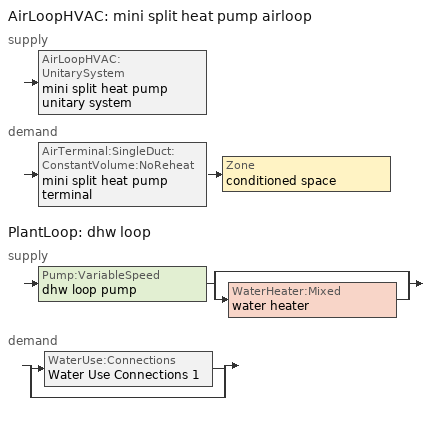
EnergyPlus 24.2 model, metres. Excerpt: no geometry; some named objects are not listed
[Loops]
AirLoopHVAC 'mini split heat pump airloop'
 supply: AirLoopHVAC:UnitarySystem 'mini split heat pump unitary system'
 demand: AirTerminal:SingleDuct:ConstantVolume:NoReheat 'mini split heat pump terminal' > Zone 'conditioned space'
PlantLoop 'dhw loop'
 supply: Pump:VariableSpeed 'dhw loop pump' > split
  | bypass
  | WaterHeater:Mixed 'water heater'
 demand: split
  | WaterUse:Connections 'Water Use Connections 1'
  | bypass
[ZoneControl:Thermostat]
conditioned space Thermostat: Zone or ZoneList=conditioned space; Control Type Schedule=conditioned space Thermostat Schedule; Control 1=conditioned space temperature setpoint; Temperature Difference Between Cutout And Setpoint {deltaC}=0
[ThermostatSetpoint:DualSetpoint]
conditioned space temperature setpoint: Heating Setpoint Temperature Schedule=heating setpoint; Cooling Setpoint Temperature Schedule=cooling setpoint
[AirLoopHVAC:UnitarySystem] Control Type=Load; Controlling Zone or Thermostat Location=conditioned space; Dehumidification Control Type=None; Availability Schedule=Always On Discrete; Fan Placement=BlowThrough; DX Heating Coil Sizing Ratio=1; Use DOAS DX Cooling Coil=No; Minimum Supply Air Temperature {C}=2; Latent Load Control=SensibleOnlyLoadControl; Heating Supply Air Flow Rate Method=SupplyAirFlowRate; No Load Supply Air Flow Rate Method=SupplyAirFlowRate; No Load Supply Air Flow Rate {m3/s}=0; No Load Supply Air Flow Rate Control Set To Low Speed=Yes; Maximum Supply Air Temperature {C}=48.8889; Maximum Outdoor Dry-Bulb Temperature for Supplemental Heater Operation {C}=21; Ancillary On-Cycle Electric Power {W}=0; Ancillary Off-Cycle Electric Power {W}=0
Name | Supply Fan | Supply Air Fan Operating Mode Schedule | Heating Coil | Cooling Supply Air Flow Rate Method | Heating Supply Air Flow Rate {m3/s} | Cooling Coil | Cooling Supply Air Flow Rate {m3/s} | Design Specification Multispeed Object
unit heater unitary system | unit heater supply fan | unit heater auto fan schedule | unit heater htg coil | None | 0.00141584
mini split heat pump unitary system | mini split heat pump supply fan | mini split heat pump auto fan schedule | mini split heat pump htg coil | SupplyAirFlowRate | 0.536604 | mini split heat pump clg coil | 0.536604 | Unitary System Performance Multispeed 1
[Fan:SystemModel] Availability Schedule=Always On Discrete; Speed Control Method=Discrete; Electric Power Minimum Flow Rate Fraction=0.2; Design Pressure Rise {Pa}=500; Motor Efficiency=1; Motor In Air Stream Fraction=1; Design Electric Power Consumption {W}=Autosize; Design Power Sizing Method=PowerPerFlow; Electric Power Per Unit Flow Rate Per Unit Pressure {W/((m3/s)-Pa)}=1.66667; Fan Total Efficiency=0.7; Motor Loss Radiative Fraction=0
Name | Design Maximum Air Flow Rate {m3/s} | Electric Power Per Unit Flow Rate {W/(m3/s)} | Number of Speeds | Speed Flow Fraction 1 | Speed Electric Power Fraction 1 | Speed Flow Fraction 2 | Speed Electric Power Fraction 2 | Speed Flow Fraction 3 | Speed Electric Power Fraction 3 | Speed Flow Fraction 4 | Speed Electric Power Fraction 4
unit heater supply fan | 0.00141584 | 1e-06 | 1 | 1 | 1
mini split heat pump supply fan | 0.660843 | 148.322 | 4 | 0.20706 | 0.00888 | 0.252 | 0.016 | 0.812 | 0.53539 | 1 | 1
[Coil:Heating:Fuel]
unit heater htg coil: Availability Schedule=Always On Discrete; Fuel Type=OtherFuel1; Burner Efficiency=0.3; Nominal Capacity {W}=0.293071; On Cycle Parasitic Electric Load {W}=0; Off Cycle Parasitic Fuel Load {W}=0
[ZoneHVAC:Baseboard:Convective:Electric]
electric baseboard: Availability Schedule=Always On Discrete; Heating Design Capacity {W}=11869.1; Efficiency=1
[AirTerminal:SingleDuct:ConstantVolume:NoReheat]
mini split heat pump terminal: Availability Schedule=Always On Discrete; Maximum Air Flow Rate {m3/s}=0.536604
[Zone equipment]
conditioned space: unit heater unitary system, electric baseboard, mini split heat pump terminal
[AirLoopHVAC]
mini split heat pump airloop: Design Supply Air Flow Rate {m3/s}=0.536604; Design Return Air Flow Fraction of Supply Air Flow=1
[Sizing:System]
mini split heat pump airloop: Type of Load to Size On=Sensible; Design Outdoor Air Flow Rate {m3/s}=Autosize; Central Heating Maximum System Air Flow Ratio=0.3; Preheat Design Temperature {C}=7; Preheat Design Humidity Ratio {kgWater/kgDryAir}=0.008; Precool Design Temperature {C}=12.8; Precool Design Humidity Ratio {kgWater/kgDryAir}=0.008; Central Cooling Design Supply Air Temperature {C}=12.8; Central Heating Design Supply Air Temperature {C}=16.7; Type of Zone Sum to Use=NonCoincident; 100% Outdoor Air in Cooling=Yes; 100% Outdoor Air in Heating=Yes; Central Cooling Design Supply Air Humidity Ratio {kgWater/kgDryAir}=0.0085; Central Heating Design Supply Air Humidity Ratio {kgWater/kgDryAir}=0.008; Cooling Supply Air Flow Rate Method=DesignDay; Cooling Supply Air Flow Rate {m3/s}=0; Cooling Supply Air Flow Rate Per Floor Area {m3/s-m2}=0.00996765; Cooling Fraction of Autosized Cooling Supply Air Flow Rate=1; Cooling Supply Air Flow Rate Per Unit Cooling Capacity {m3/s-W}=3.94755e-05; Heating Supply Air Flow Rate Method=DesignDay; Heating Supply Air Flow Rate {m3/s}=0; Heating Supply Air Flow Rate Per Floor Area {m3/s-m2}=0.00996765; Heating Fraction of Autosized Heating Supply Air Flow Rate=1; Heating Fraction of Autosized Cooling Supply Air Flow Rate=1; Heating Supply Air Flow Rate Per Unit Heating Capacity {m3/s-W}=3.15882e-05; System Outdoor Air Method=ZoneSum; Zone Maximum Outdoor Air Fraction=1; Cooling Design Capacity Method=CoolingDesignCapacity; Cooling Design Capacity {W}=Autosize; Cooling Design Capacity Per Floor Area {W/m2}=234.7; Fraction of Autosized Cooling Design Capacity=1; Heating Design Capacity Method=HeatingDesignCapacity; Heating Design Capacity {W}=Autosize; Heating Design Capacity Per Floor Area {W/m2}=157; Fraction of Autosized Heating Design Capacity=1; Central Cooling Capacity Control Method=OnOff; Occupant Diversity=Autosize
[AvailabilityManager:Scheduled]
mini split heat pump airloop Availability Manager: Schedule=Always On Discrete
[Coil:Heating:DX:MultiSpeed]
mini split heat pump htg coil: Availability Schedule=Always On Discrete; Minimum Outdoor Dry-Bulb Temperature for Compressor Operation {C}=-28.8889; Crankcase Heater Capacity {W}=50; Maximum Outdoor Dry-Bulb Temperature for Crankcase Heater Operation {C}=10; Defrost Energy Input Ratio Function of Temperature Curve=Defrosteir; Maximum Outdoor Dry-Bulb Temperature for Defrost Operation {C}=4.44444; Defrost Strategy=ReverseCycle; Defrost Control=Timed; Defrost Time Period Fraction=0.058333; Resistive Defrost Heater Capacity {W}=AutoSize; Apply Part Load Fraction to Speeds Greater than 1=No; Fuel Type=Electricity; Region number for Calculating HSPF=4; Number of Speeds=2; Speed Gross Rated Heating Capacity 1 {W}=3101.88; Speed Gross Rated Heating COP 1 {W/W}=4.74015; Speed Rated Air Flow Rate 1 {m3/s}=0.166588; Speed Rated Supply Air Fan Power Per Volume Flow Rate 2017 1 {W/(m3/s)}=773.3; Speed Rated Supply Air Fan Power Per Volume Flow Rate 2023 1 {W/(m3/s)}=934.4; Speed Heating Capacity Function of Temperature Curve Name 1=Heat-CAP-fT1; Speed Heating Capacity Function of Flow Fraction Curve Name 1=Heat-CAP-fFF1; Speed Energy Input Ratio Function of Temperature Curve Name 1=Heat-EIR-fT1; Speed Energy Input Ratio Function of Flow Fraction Curve Name 1=Heat-EIR-fFF1; Speed Part Load Fraction Correlation Curve Name 1=Heat-PLF-fPLR1; Speed Rated Waste Heat Fraction of Power Input 1=0.2; Speed Waste Heat Function of Temperature Curve Name 1=ConstantBiquadratic 1; Speed Gross Rated Heating Capacity 2 {W}=12217.2; Speed Gross Rated Heating COP 2 {W/W}=3.39314; Speed Rated Air Flow Rate 2 {m3/s}=0.661063; Speed Rated Supply Air Fan Power Per Volume Flow Rate 2017 2 {W/(m3/s)}=773.3; Speed Rated Supply Air Fan Power Per Volume Flow Rate 2023 2 {W/(m3/s)}=934.4; Speed Heating Capacity Function of Temperature Curve Name 2=Heat-CAP-fT2; Speed Heating Capacity Function of Flow Fraction Curve Name 2=Heat-CAP-fFF2; Speed Energy Input Ratio Function of Temperature Curve Name 2=Heat-EIR-fT2; Speed Energy Input Ratio Function of Flow Fraction Curve Name 2=Heat-EIR-fFF2; Speed Part Load Fraction Correlation Curve Name 2=Heat-PLF-fPLR2; Speed Rated Waste Heat Fraction of Power Input 2=0.2; Speed Waste Heat Function of Temperature Curve Name 2=ConstantBiquadratic 1
[Coil:Cooling:DX:MultiSpeed]
mini split heat pump clg coil: Availability Schedule=Always On Discrete; Condenser Type=AirCooled; Minimum Outdoor Dry-Bulb Temperature for Compressor Operation {C}=-25; Apply Part Load Fraction to Speeds Greater than 1=No; Apply Latent Degradation to Speeds Greater than 1=No; Crankcase Heater Capacity {W}=50; Maximum Outdoor Dry-Bulb Temperature for Crankcase Heater Operation {C}=10; Basin Heater Capacity {W/K}=0; Basin Heater Setpoint Temperature {C}=2; Fuel Type=Electricity; Number of Speeds=2; Speed Gross Rated Total Cooling Capacity 1 {W}=2550.88; Speed Gross Rated Sensible Heat Ratio 1=0.806404; Speed Gross Rated Cooling COP 1 {W/W}=4.53295; Speed Rated Air Flow Rate 1 {m3/s}=0.13688; Speed Rated Evaporator Fan Power Per Volume Flow Rate 2017 1 {W/(m3/s)}=773.3; Speed Rated Evaporator Fan Power Per Volume Flow Rate 2023 1 {W/(m3/s)}=934.4; Speed Total Cooling Capacity Function of Temperature Curve Name 1=Cool-CAP-fT1; Speed Total Cooling Capacity Function of Flow Fraction Curve Name 1=Cool-CAP-fFF1; Speed Energy Input Ratio Function of Temperature Curve Name 1=Cool-EIR-fT1; Speed Energy Input Ratio Function of Flow Fraction Curve Name 1=Cool-EIR-fFF1; Speed Part Load Fraction Correlation Curve Name 1=Cool-PLF-fPLR1; Speed Nominal Time for Condensate Removal to Begin 1 {s}=1000; Speed Ratio of Initial Moisture Evaporation Rate and Steady State Latent Capacity 1=1.5; Speed Maximum Cycling Rate 1 {cycles/hr}=3; Speed Latent Capacity Time Constant 1 {s}=45; Speed Rated Waste Heat Fraction of Power Input 1=0.2; Speed Waste Heat Function of Temperature Curve Name 1=ConstantBiquadratic; Speed Evaporative Condenser Effectiveness 1=0.9; Speed Evaporative Condenser Air Flow Rate 1 {m3/s}=AutoSize; Speed Rated Evaporative Condenser Pump Power Consumption 1 {W}=AutoSize; Speed Gross Rated Total Cooling Capacity 2 {W}=10052.5; Speed Gross Rated Sensible Heat Ratio 2=0.759942; Speed Gross Rated Cooling COP 2 {W/W}=3.26937; Speed Rated Air Flow Rate 2 {m3/s}=0.536784; Speed Rated Evaporator Fan Power Per Volume Flow Rate 2017 2 {W/(m3/s)}=773.3; Speed Rated Evaporator Fan Power Per Volume Flow Rate 2023 2 {W/(m3/s)}=934.4; Speed Total Cooling Capacity Function of Temperature Curve Name 2=Cool-CAP-fT2; Speed Total Cooling Capacity Function of Flow Fraction Curve Name 2=Cool-CAP-fFF2; Speed Energy Input Ratio Function of Temperature Curve Name 2=Cool-EIR-fT2; Speed Energy Input Ratio Function of Flow Fraction Curve Name 2=Cool-EIR-fFF2; Speed Part Load Fraction Correlation Curve Name 2=Cool-PLF-fPLR2; Speed Nominal Time for Condensate Removal to Begin 2 {s}=1000; Speed Ratio of Initial Moisture Evaporation Rate and Steady State Latent Capacity 2=1.5; Speed Maximum Cycling Rate 2 {cycles/hr}=3; Speed Latent Capacity Time Constant 2 {s}=45; Speed Rated Waste Heat Fraction of Power Input 2=0.2; Speed Waste Heat Function of Temperature Curve Name 2=ConstantBiquadratic; Speed Evaporative Condenser Effectiveness 2=0.9; Speed Evaporative Condenser Air Flow Rate 2 {m3/s}=AutoSize; Speed Rated Evaporative Condenser Pump Power Consumption 2 {W}=AutoSize
[UnitarySystemPerformance:Multispeed]
Unitary System Performance Multispeed 1: Number of Speeds for Heating=2; Number of Speeds for Cooling=2; Single Mode Operation=No; No Load Supply Air Flow Rate Ratio=1; Heating Speed Supply Air Flow Ratio 1=0.310345; Cooling Speed Supply Air Flow Ratio 1=0.255; Heating Speed Supply Air Flow Ratio 2=1.23153; Cooling Speed Supply Air Flow Ratio 2=1
[PlantLoop]
dhw loop: Fluid Type=Water; Plant Equipment Operation Scheme=dhw loop Operation Schemes; Maximum Loop Temperature {C}=100; Minimum Loop Temperature {C}=0; Maximum Loop Flow Rate {m3/s}=0.01; Minimum Loop Flow Rate {m3/s}=0; Plant Loop Volume {m3}=0.003; Load Distribution Scheme=Optimal; Plant Loop Demand Calculation Scheme=SingleSetpoint; Common Pipe Simulation=None
[Sizing:Plant]
dhw loop: Loop Type=Heating; Design Loop Exit Temperature {C}=56; Loop Design Temperature Difference {deltaC}=5.55556; Sizing Option=NonCoincident; Zone Timesteps in Averaging Window=1; Coincident Sizing Factor Mode=None
[Pump:VariableSpeed]
dhw loop pump: Design Maximum Flow Rate {m3/s}=0.01; Design Pump Head {Pa}=1; Design Power Consumption {W}=0; Motor Efficiency=0.85; Fraction of Motor Inefficiencies to Fluid Stream=0; Coefficient 1 of the Part Load Performance Curve=0; Coefficient 2 of the Part Load Performance Curve=1; Coefficient 3 of the Part Load Performance Curve=0; Coefficient 4 of the Part Load Performance Curve=0; Design Minimum Flow Rate {m3/s}=0; Pump Control Type=Intermittent; Skin Loss Radiative Fraction=0.5; Design Power Sizing Method=PowerPerFlowPerPressure; Design Electric Power per Unit Flow Rate {W/(m3/s)}=348701.1; Design Shaft Power per Unit Flow Rate per Unit Head {W/((m3/s)-Pa)}=1.28205; Design Minimum Flow Rate Fraction=0
[WaterHeater:Mixed]
water heater: Tank Volume {m3}=0.170344; Setpoint Temperature Schedule=water heater setpoint; Deadband Temperature Difference {deltaC}=2; Maximum Temperature Limit {C}=99; Heater Control Type=Cycle; Heater Maximum Capacity {W}=3499.85; Heater Minimum Capacity {W}=0; Heater Ignition Minimum Flow Rate {m3/s}=0; Heater Ignition Delay {s}=0; Heater Fuel Type=Electricity; Heater Thermal Efficiency=1; Off Cycle Parasitic Fuel Consumption Rate {W}=0; Off Cycle Parasitic Fuel Type=Electricity; Off Cycle Parasitic Heat Fraction to Tank=0; On Cycle Parasitic Fuel Consumption Rate {W}=0; On Cycle Parasitic Fuel Type=Electricity; On Cycle Parasitic Heat Fraction to Tank=0; Ambient Temperature Indicator=Zone; Ambient Temperature Zone=conditioned space; Off Cycle Loss Coefficient to Ambient Temperature {W/K}=2.90339; Off Cycle Loss Fraction to Zone=1; On Cycle Loss Coefficient to Ambient Temperature {W/K}=2.90339; On Cycle Loss Fraction to Zone=1; Use Side Effectiveness=1; Source Side Effectiveness=1; Use Side Design Flow Rate {m3/s}=Autosize; Source Side Design Flow Rate {m3/s}=Autosize; Indirect Water Heating Recovery Time {hr}=1.5; Source Side Flow Control Mode=IndirectHeatPrimarySetpoint
[WaterHeater:Sizing]
water heater: Design Mode=PeakDraw; Time Storage Can Meet Peak Draw {hr}=0.538503; Time for Tank Recovery {hr}=0; Nominal Tank Volume for Autosizing Plant Connections {m3}=1
[SetpointManager:Scheduled]
Setpoint Manager Scheduled 1: Control Variable=Temperature; Schedule=dhw temp
[WaterUse:Connections]
Water Use Connections 1: Drain Water Heat Exchanger Type=None; Drain Water Heat Exchanger Destination=Plant; Water Use Equipment Name 1=dhw fixtures; Water Use Equipment Name 2=dhw distribution waste; Water Use Equipment Name 3=clothes washer; Water Use Equipment Name 4=dishwasher
[WaterUse:Equipment]
Name | Peak Flow Rate {m3/s} | Flow Rate Fraction Schedule | Target Temperature Schedule
dhw fixtures | 4.50646e-06 | dhw fixtures schedule | mixed water temperature schedule
dhw distribution waste | 1.36617e-06 | dhw fixtures schedule | mixed water temperature schedule
clothes washer | 9.69919e-07 | clothes washer schedule
dishwasher | 2.90872e-07 | dishwasher schedule
[PlantEquipmentOperationSchemes]
dhw loop Operation Schemes: Control Scheme Object Type 1=PlantEquipmentOperation:HeatingLoad; Control Scheme Name 1=dhw loop Heating Operation Scheme; Control Scheme Schedule Name 1=Always On Discrete
[PlantEquipmentOperation:HeatingLoad]
dhw loop Heating Operation Scheme: Load Range Lower Limit 1 {W}=0; Load Range Upper Limit 1 {W}=1000000000; Range Equipment List Name 1=dhw loop Heating Equipment List
[PlantEquipmentList]
dhw loop Heating Equipment List: WaterHeater:Mixed, water heater
[EnergyManagementSystem:GlobalVariable]
infil_program_Qfan
infil_program_Qinf
mini_split_heat_pump_airloop_Fan_RTF
natural_vent_program_Qnv
natural_vent_program_Qwhf
[EnergyManagementSystem:InternalVariable]
mini_split_heat_pump_airloop_max_sup_fan_mfr: Internal Data Index Key=mini split heat pump supply fan; Internal Data Type=Fan Maximum Mass Flow Rate
[EnergyManagementSystem:Sensor]
Name | Output:Variable or Output:Meter Index Key | Output:Variable or Output:Meter
airflow_gain | infil flow | Infiltration Sensible Heat Gain Energy
airflow_gain_1 | natural vent flow | Infiltration Sensible Heat Gain Energy
airflow_gain_2 | whole house fan flow | Infiltration Sensible Heat Gain Energy
airflow_loss | infil flow | Infiltration Sensible Heat Loss Energy
airflow_loss_1 | natural vent flow | Infiltration Sensible Heat Loss Energy
airflow_loss_2 | whole house fan flow | Infiltration Sensible Heat Loss Energy
clg_load_cond |  | Cooling:EnergyTransfer:Zone:CONDITIONED SPACE
clg_sp_s; clg_sp_s_1 | cooling setpoint | Schedule Value
clothes_dryer_exhaust_0_sch_s | clothes dryer exhaust 0 schedule | Schedule Value
conditioned_space_clg_unmet_s | conditioned space | Zone Cooling Setpoint Not Met Time
conditioned_space_htg_unmet_s | conditioned space | Zone Heating Setpoint Not Met Time
cool_season | cooling season schedule | Schedule Value
dhw_loss | water heater | Water Heater Heat Loss Energy
dhw_rtf | water heater | Water Heater Runtime Fraction
fridge_tin_s; tin_s; tin_s_1 | conditioned space | Zone Mean Air Temperature
htg_load_cond |  | Heating:EnergyTransfer:Zone:CONDITIONED SPACE
htg_sp_s; htg_sp_s_1 | heating setpoint | Schedule Value
ig_ee_conv | clothes dryer | Electric Equipment Convective Heating Energy
ig_ee_conv_1 | clothes washer | Electric Equipment Convective Heating Energy
ig_ee_conv_2 | cooking range | Electric Equipment Convective Heating Energy
ig_ee_conv_3 | dishwasher | Electric Equipment Convective Heating Energy
ig_ee_conv_4 | fridge | Electric Equipment Convective Heating Energy
ig_ee_conv_5 | misc plug loads | Electric Equipment Convective Heating Energy
ig_ee_conv_6 | whole house fan | Electric Equipment Convective Heating Energy
ig_ee_rad | clothes dryer | Electric Equipment Radiant Heating Energy
ig_ee_rad_1 | clothes washer | Electric Equipment Radiant Heating Energy
ig_ee_rad_2 | cooking range | Electric Equipment Radiant Heating Energy
ig_ee_rad_3 | dishwasher | Electric Equipment Radiant Heating Energy
ig_ee_rad_4 | fridge | Electric Equipment Radiant Heating Energy
ig_ee_rad_5 | misc plug loads | Electric Equipment Radiant Heating Energy
ig_ee_rad_6 | whole house fan | Electric Equipment Radiant Heating Energy
ig_lgt_conv | interior lighting | Lights Convective Heating Energy
ig_lgt_rad | interior lighting | Lights Radiant Heating Energy
ig_lgt_vis | interior lighting | Lights Visible Radiation Heating Energy
ig_oe_conv | clothes dryer 1 | Other Equipment Convective Heating Energy
ig_oe_conv_1 | cooking range 1 | Other Equipment Convective Heating Energy
ig_oe_conv_2 | general water use latent | Other Equipment Convective Heating Energy
ig_oe_conv_3 | general water use sensible | Other Equipment Convective Heating Energy
ig_oe_conv_4 | water heater energy adjustment1 | Other Equipment Convective Heating Energy
ig_oe_rad | clothes dryer 1 | Other Equipment Radiant Heating Energy
ig_oe_rad_1 | cooking range 1 | Other Equipment Radiant Heating Energy
ig_oe_rad_2 | general water use latent | Other Equipment Radiant Heating Energy
ig_oe_rad_3 | general water use sensible | Other Equipment Radiant Heating Energy
ig_oe_rad_4 | water heater energy adjustment1 | Other Equipment Radiant Heating Energy
ig_ppl_conv | occupants | People Convective Heating Energy
ig_ppl_rad | occupants | People Radiant Heating Energy
im_conv | furniture mass conditioned space 1 | Surface Inside Face Convection Heat Gain Energy
im_conv_1 | partition wall mass | Surface Inside Face Convection Heat Gain Energy
im_ig | furniture mass conditioned space 1 | Surface Inside Face Internal Gains Radiation Heat Gain Energy
im_ig_1 | partition wall mass | Surface Inside Face Internal Gains Radiation Heat Gain Energy
im_lgt | furniture mass conditioned space 1 | Surface Inside Face Lights Radiation Heat Gain Energy
im_lgt_1 | partition wall mass | Surface Inside Face Lights Radiation Heat Gain Energy
im_sol | furniture mass conditioned space 1 | Surface Inside Face Solar Radiation Heat Gain Energy
im_sol_1 | partition wall mass | Surface Inside Face Solar Radiation Heat Gain Energy
im_surf | furniture mass conditioned space 1 | Surface Inside Face Net Surface Thermal Radiation Heat Gain Energy
im_surf_1 | partition wall mass | Surface Inside Face Net Surface Thermal Radiation Heat Gain Energy
mech_vent_bath_fan_0_sch_s | mech vent bath fan 0 schedule | Schedule Value
mech_vent_bath_fan_1_sch_s | mech vent bath fan 1 schedule | Schedule Value
mech_vent_range_fan_0_sch_s | mech vent range fan 0 schedule | Schedule Value
mini_split_heat_pump_airloop_Fan_RTF_s | mini split heat pump supply fan | Fan Runtime Fraction Speed 1
mini_split_heat_pump_airloop_Fan_RTF_s_1 | mini split heat pump supply fan | Fan Runtime Fraction Speed 2
mini_split_heat_pump_airloop_Fan_RTF_s_2 | mini split heat pump supply fan | Fan Runtime Fraction Speed 3
mini_split_heat_pump_airloop_Fan_RTF_s_3 | mini split heat pump supply fan | Fan Runtime Fraction Speed 4
mini_split_heat_pump_clg_coil_s | mini split heat pump clg coil | Cooling Coil Total Cooling Energy
mini_split_heat_pump_htg_coil_s | mini split heat pump htg coil | Heating Coil Heating Energy
mini_split_heat_pump_supply_fan_s | mini split heat pump supply fan | Fan Electricity Energy
mv_conv | mech vent bath fan 0 | Electric Equipment Convective Heating Energy
mv_conv_1 | mech vent bath fan 1 | Electric Equipment Convective Heating Energy
mv_conv_2 | mech vent house fan | Electric Equipment Convective Heating Energy
mv_conv_3 | mech vent house fan cfis | Electric Equipment Convective Heating Energy
mv_conv_4 | mech vent range fan 0 | Electric Equipment Convective Heating Energy
mv_conv_5 | mech vent house fan latent load | Other Equipment Convective Heating Energy
mv_conv_6 | mech vent house fan sensible load | Other Equipment Convective Heating Energy
mv_rad | mech vent bath fan 0 | Electric Equipment Radiant Heating Energy
mv_rad_1 | mech vent bath fan 1 | Electric Equipment Radiant Heating Energy
mv_rad_2 | mech vent house fan | Electric Equipment Radiant Heating Energy
mv_rad_3 | mech vent house fan cfis | Electric Equipment Radiant Heating Energy
mv_rad_4 | mech vent range fan 0 | Electric Equipment Radiant Heating Energy
mv_rad_5 | mech vent house fan latent load | Other Equipment Radiant Heating Energy
mv_rad_6 | mech vent house fan sensible load | Other Equipment Radiant Heating Energy
natural_vent_s | natural vent schedule | Schedule Value
out_pb_s |  | Site Outdoor Air Barometric Pressure
out_wt_s |  | Site Outdoor Air Humidity Ratio
site_vw_s |  | Site Wind Speed
ss_back_out | Window1 | Surface Window Shortwave from Zone Back Out Window Heat Transfer Rate
ss_back_out_1 | Window10 | Surface Window Shortwave from Zone Back Out Window Heat Transfer Rate
ss_back_out_10 | Window6 | Surface Window Shortwave from Zone Back Out Window Heat Transfer Rate
ss_back_out_11 | Window7 | Surface Window Shortwave from Zone Back Out Window Heat Transfer Rate
ss_back_out_12 | Window8 | Surface Window Shortwave from Zone Back Out Window Heat Transfer Rate
ss_back_out_13 | Window9 | Surface Window Shortwave from Zone Back Out Window Heat Transfer Rate
ss_back_out_2 | Window11 | Surface Window Shortwave from Zone Back Out Window Heat Transfer Rate
ss_back_out_3 | Window12 | Surface Window Shortwave from Zone Back Out Window Heat Transfer Rate
ss_back_out_4 | Window13 | Surface Window Shortwave from Zone Back Out Window Heat Transfer Rate
ss_back_out_5 | Window14 | Surface Window Shortwave from Zone Back Out Window Heat Transfer Rate
ss_back_out_6 | Window2 | Surface Window Shortwave from Zone Back Out Window Heat Transfer Rate
ss_back_out_7 | Window3 | Surface Window Shortwave from Zone Back Out Window Heat Transfer Rate
ss_back_out_8 | Window4 | Surface Window Shortwave from Zone Back Out Window Heat Transfer Rate
ss_back_out_9 | Window5 | Surface Window Shortwave from Zone Back Out Window Heat Transfer Rate
ss_conv | Door1 | Surface Inside Face Convection Heat Gain Energy
ss_conv_1 | Door4 | Surface Inside Face Convection Heat Gain Energy
ss_conv_10 | Window4 | Surface Inside Face Convection Heat Gain Energy
ss_conv_11 | Window5 | Surface Inside Face Convection Heat Gain Energy
ss_conv_12 | Window6 | Surface Inside Face Convection Heat Gain Energy
ss_conv_13 | Window7 | Surface Inside Face Convection Heat Gain Energy
ss_conv_14 | Window8 | Surface Inside Face Convection Heat Gain Energy
ss_conv_15 | Window9 | Surface Inside Face Convection Heat Gain Energy
ss_conv_2 | Window1 | Surface Inside Face Convection Heat Gain Energy
ss_conv_3 | Window10 | Surface Inside Face Convection Heat Gain Energy
ss_conv_4 | Window11 | Surface Inside Face Convection Heat Gain Energy
ss_conv_5 | Window12 | Surface Inside Face Convection Heat Gain Energy
ss_conv_6 | Window13 | Surface Inside Face Convection Heat Gain Energy
ss_conv_7 | Window14 | Surface Inside Face Convection Heat Gain Energy
ss_conv_8 | Window2 | Surface Inside Face Convection Heat Gain Energy
ss_conv_9 | Window3 | Surface Inside Face Convection Heat Gain Energy
ss_ig | Door1 | Surface Inside Face Internal Gains Radiation Heat Gain Energy
ss_ig_1 | Door4 | Surface Inside Face Internal Gains Radiation Heat Gain Energy
ss_ig_10 | Window4 | Surface Inside Face Internal Gains Radiation Heat Gain Energy
ss_ig_11 | Window5 | Surface Inside Face Internal Gains Radiation Heat Gain Energy
ss_ig_12 | Window6 | Surface Inside Face Internal Gains Radiation Heat Gain Energy
ss_ig_13 | Window7 | Surface Inside Face Internal Gains Radiation Heat Gain Energy
ss_ig_14 | Window8 | Surface Inside Face Internal Gains Radiation Heat Gain Energy
ss_ig_15 | Window9 | Surface Inside Face Internal Gains Radiation Heat Gain Energy
ss_ig_2 | Window1 | Surface Inside Face Internal Gains Radiation Heat Gain Energy
ss_ig_3 | Window10 | Surface Inside Face Internal Gains Radiation Heat Gain Energy
ss_ig_4 | Window11 | Surface Inside Face Internal Gains Radiation Heat Gain Energy
ss_ig_5 | Window12 | Surface Inside Face Internal Gains Radiation Heat Gain Energy
ss_ig_6 | Window13 | Surface Inside Face Internal Gains Radiation Heat Gain Energy
ss_ig_7 | Window14 | Surface Inside Face Internal Gains Radiation Heat Gain Energy
ss_ig_8 | Window2 | Surface Inside Face Internal Gains Radiation Heat Gain Energy
ss_ig_9 | Window3 | Surface Inside Face Internal Gains Radiation Heat Gain Energy
ss_lgt | Door1 | Surface Inside Face Lights Radiation Heat Gain Energy
ss_lgt_1 | Door4 | Surface Inside Face Lights Radiation Heat Gain Energy
ss_sol | Door1 | Surface Inside Face Solar Radiation Heat Gain Energy
ss_sol_1 | Door4 | Surface Inside Face Solar Radiation Heat Gain Energy
ss_surf | Door1 | Surface Inside Face Net Surface Thermal Radiation Heat Gain Energy
ss_surf_1 | Door4 | Surface Inside Face Net Surface Thermal Radiation Heat Gain Energy
ss_surf_10 | Window4 | Surface Inside Face Net Surface Thermal Radiation Heat Gain Energy
ss_surf_11 | Window5 | Surface Inside Face Net Surface Thermal Radiation Heat Gain Energy
ss_surf_12 | Window6 | Surface Inside Face Net Surface Thermal Radiation Heat Gain Energy
ss_surf_13 | Window7 | Surface Inside Face Net Surface Thermal Radiation Heat Gain Energy
ss_surf_14 | Window8 | Surface Inside Face Net Surface Thermal Radiation Heat Gain Energy
ss_surf_15 | Window9 | Surface Inside Face Net Surface Thermal Radiation Heat Gain Energy
ss_surf_2 | Window1 | Surface Inside Face Net Surface Thermal Radiation Heat Gain Energy
ss_surf_3 | Window10 | Surface Inside Face Net Surface Thermal Radiation Heat Gain Energy
ss_surf_4 | Window11 | Surface Inside Face Net Surface Thermal Radiation Heat Gain Energy
ss_surf_5 | Window12 | Surface Inside Face Net Surface Thermal Radiation Heat Gain Energy
ss_surf_6 | Window13 | Surface Inside Face Net Surface Thermal Radiation Heat Gain Energy
ss_surf_7 | Window14 | Surface Inside Face Net Surface Thermal Radiation Heat Gain Energy
ss_surf_8 | Window2 | Surface Inside Face Net Surface Thermal Radiation Heat Gain Energy
ss_surf_9 | Window3 | Surface Inside Face Net Surface Thermal Radiation Heat Gain Energy
ss_trans_in | Window1 | Surface Window Transmitted Solar Radiation Rate
ss_trans_in_1 | Window10 | Surface Window Transmitted Solar Radiation Rate
ss_trans_in_10 | Window6 | Surface Window Transmitted Solar Radiation Rate
ss_trans_in_11 | Window7 | Surface Window Transmitted Solar Radiation Rate
ss_trans_in_12 | Window8 | Surface Window Transmitted Solar Radiation Rate
ss_trans_in_13 | Window9 | Surface Window Transmitted Solar Radiation Rate
ss_trans_in_2 | Window11 | Surface Window Transmitted Solar Radiation Rate
ss_trans_in_3 | Window12 | Surface Window Transmitted Solar Radiation Rate
ss_trans_in_4 | Window13 | Surface Window Transmitted Solar Radiation Rate
ss_trans_in_5 | Window14 | Surface Window Transmitted Solar Radiation Rate
ss_trans_in_6 | Window2 | Surface Window Transmitted Solar Radiation Rate
ss_trans_in_7 | Window3 | Surface Window Transmitted Solar Radiation Rate
ss_trans_in_8 | Window4 | Surface Window Transmitted Solar Radiation Rate
ss_trans_in_9 | Window5 | Surface Window Transmitted Solar Radiation Rate
ss_trans_out | Window1 | Surface Inside Face Initial Transmitted Diffuse Transmitted Out Window Solar Radiation Rate
ss_trans_out_1 | Window10 | Surface Inside Face Initial Transmitted Diffuse Transmitted Out Window Solar Radiation Rate
ss_trans_out_10 | Window6 | Surface Inside Face Initial Transmitted Diffuse Transmitted Out Window Solar Radiation Rate
ss_trans_out_11 | Window7 | Surface Inside Face Initial Transmitted Diffuse Transmitted Out Window Solar Radiation Rate
ss_trans_out_12 | Window8 | Surface Inside Face Initial Transmitted Diffuse Transmitted Out Window Solar Radiation Rate
ss_trans_out_13 | Window9 | Surface Inside Face Initial Transmitted Diffuse Transmitted Out Window Solar Radiation Rate
ss_trans_out_2 | Window11 | Surface Inside Face Initial Transmitted Diffuse Transmitted Out Window Solar Radiation Rate
ss_trans_out_3 | Window12 | Surface Inside Face Initial Transmitted Diffuse Transmitted Out Window Solar Radiation Rate
ss_trans_out_4 | Window13 | Surface Inside Face Initial Transmitted Diffuse Transmitted Out Window Solar Radiation Rate
ss_trans_out_5 | Window14 | Surface Inside Face Initial Transmitted Diffuse Transmitted Out Window Solar Radiation Rate
ss_trans_out_6 | Window2 | Surface Inside Face Initial Transmitted Diffuse Transmitted Out Window Solar Radiation Rate
ss_trans_out_7 | Window3 | Surface Inside Face Initial Transmitted Diffuse Transmitted Out Window Solar Radiation Rate
ss_trans_out_8 | Window4 | Surface Inside Face Initial Transmitted Diffuse Transmitted Out Window Solar Radiation Rate
ss_trans_out_9 | Window5 | Surface Inside Face Initial Transmitted Diffuse Transmitted Out Window Solar Radiation Rate
s_conv | Floor1 | Surface Inside Face Convection Heat Gain Energy
s_conv_1 | Floor2 | Surface Inside Face Convection Heat Gain Energy
s_conv_10 | RimJoist2:180 | Surface Inside Face Convection Heat Gain Energy
s_conv_11 | RimJoist2:270 | Surface Inside Face Convection Heat Gain Energy
s_conv_12 | RimJoist2:90 | Surface Inside Face Convection Heat Gain Energy
s_conv_13 | Slab1 | Surface Inside Face Convection Heat Gain Energy
s_conv_14 | Wall1:0 | Surface Inside Face Convection Heat Gain Energy
s_conv_15 | Wall1:180 | Surface Inside Face Convection Heat Gain Energy
s_conv_16 | Wall1:270 | Surface Inside Face Convection Heat Gain Energy
s_conv_17 | Wall1:90 | Surface Inside Face Convection Heat Gain Energy
s_conv_18 | Wall2:0 | Surface Inside Face Convection Heat Gain Energy
s_conv_19 | Wall2:180 | Surface Inside Face Convection Heat Gain Energy
s_conv_2 | FoundationWall1 | Surface Inside Face Convection Heat Gain Energy
s_conv_20 | Wall2:270 | Surface Inside Face Convection Heat Gain Energy
s_conv_21 | Wall2:90 | Surface Inside Face Convection Heat Gain Energy
s_conv_3 | inferred conditioned ceiling | Surface Inside Face Convection Heat Gain Energy
s_conv_4 | inferred conditioned floor | Surface Inside Face Convection Heat Gain Energy
s_conv_5 | RimJoist1:0 | Surface Inside Face Convection Heat Gain Energy
s_conv_6 | RimJoist1:180 | Surface Inside Face Convection Heat Gain Energy
s_conv_7 | RimJoist1:270 | Surface Inside Face Convection Heat Gain Energy
s_conv_8 | RimJoist1:90 | Surface Inside Face Convection Heat Gain Energy
s_conv_9 | RimJoist2:0 | Surface Inside Face Convection Heat Gain Energy
s_ig | Floor1 | Surface Inside Face Internal Gains Radiation Heat Gain Energy
s_ig_1 | Floor2 | Surface Inside Face Internal Gains Radiation Heat Gain Energy
s_ig_10 | RimJoist2:180 | Surface Inside Face Internal Gains Radiation Heat Gain Energy
s_ig_11 | RimJoist2:270 | Surface Inside Face Internal Gains Radiation Heat Gain Energy
s_ig_12 | RimJoist2:90 | Surface Inside Face Internal Gains Radiation Heat Gain Energy
s_ig_13 | Slab1 | Surface Inside Face Internal Gains Radiation Heat Gain Energy
s_ig_14 | Wall1:0 | Surface Inside Face Internal Gains Radiation Heat Gain Energy
s_ig_15 | Wall1:180 | Surface Inside Face Internal Gains Radiation Heat Gain Energy
s_ig_16 | Wall1:270 | Surface Inside Face Internal Gains Radiation Heat Gain Energy
s_ig_17 | Wall1:90 | Surface Inside Face Internal Gains Radiation Heat Gain Energy
s_ig_18 | Wall2:0 | Surface Inside Face Internal Gains Radiation Heat Gain Energy
s_ig_19 | Wall2:180 | Surface Inside Face Internal Gains Radiation Heat Gain Energy
s_ig_2 | FoundationWall1 | Surface Inside Face Internal Gains Radiation Heat Gain Energy
s_ig_20 | Wall2:270 | Surface Inside Face Internal Gains Radiation Heat Gain Energy
s_ig_21 | Wall2:90 | Surface Inside Face Internal Gains Radiation Heat Gain Energy
s_ig_3 | inferred conditioned ceiling | Surface Inside Face Internal Gains Radiation Heat Gain Energy
s_ig_4 | inferred conditioned floor | Surface Inside Face Internal Gains Radiation Heat Gain Energy
s_ig_5 | RimJoist1:0 | Surface Inside Face Internal Gains Radiation Heat Gain Energy
s_ig_6 | RimJoist1:180 | Surface Inside Face Internal Gains Radiation Heat Gain Energy
s_ig_7 | RimJoist1:270 | Surface Inside Face Internal Gains Radiation Heat Gain Energy
s_ig_8 | RimJoist1:90 | Surface Inside Face Internal Gains Radiation Heat Gain Energy
s_ig_9 | RimJoist2:0 | Surface Inside Face Internal Gains Radiation Heat Gain Energy
s_lgt | Floor1 | Surface Inside Face Lights Radiation Heat Gain Energy
s_lgt_1 | Floor2 | Surface Inside Face Lights Radiation Heat Gain Energy
s_lgt_10 | RimJoist2:180 | Surface Inside Face Lights Radiation Heat Gain Energy
s_lgt_11 | RimJoist2:270 | Surface Inside Face Lights Radiation Heat Gain Energy
s_lgt_12 | RimJoist2:90 | Surface Inside Face Lights Radiation Heat Gain Energy
s_lgt_13 | Slab1 | Surface Inside Face Lights Radiation Heat Gain Energy
s_lgt_14 | Wall1:0 | Surface Inside Face Lights Radiation Heat Gain Energy
s_lgt_15 | Wall1:180 | Surface Inside Face Lights Radiation Heat Gain Energy
s_lgt_16 | Wall1:270 | Surface Inside Face Lights Radiation Heat Gain Energy
s_lgt_17 | Wall1:90 | Surface Inside Face Lights Radiation Heat Gain Energy
s_lgt_18 | Wall2:0 | Surface Inside Face Lights Radiation Heat Gain Energy
s_lgt_19 | Wall2:180 | Surface Inside Face Lights Radiation Heat Gain Energy
s_lgt_2 | FoundationWall1 | Surface Inside Face Lights Radiation Heat Gain Energy
s_lgt_20 | Wall2:270 | Surface Inside Face Lights Radiation Heat Gain Energy
s_lgt_21 | Wall2:90 | Surface Inside Face Lights Radiation Heat Gain Energy
s_lgt_3 | inferred conditioned ceiling | Surface Inside Face Lights Radiation Heat Gain Energy
s_lgt_4 | inferred conditioned floor | Surface Inside Face Lights Radiation Heat Gain Energy
s_lgt_5 | RimJoist1:0 | Surface Inside Face Lights Radiation Heat Gain Energy
s_lgt_6 | RimJoist1:180 | Surface Inside Face Lights Radiation Heat Gain Energy
s_lgt_7 | RimJoist1:270 | Surface Inside Face Lights Radiation Heat Gain Energy
s_lgt_8 | RimJoist1:90 | Surface Inside Face Lights Radiation Heat Gain Energy
s_lgt_9 | RimJoist2:0 | Surface Inside Face Lights Radiation Heat Gain Energy
s_sol | Floor1 | Surface Inside Face Solar Radiation Heat Gain Energy
s_sol_1 | Floor2 | Surface Inside Face Solar Radiation Heat Gain Energy
s_sol_10 | RimJoist2:180 | Surface Inside Face Solar Radiation Heat Gain Energy
s_sol_11 | RimJoist2:270 | Surface Inside Face Solar Radiation Heat Gain Energy
s_sol_12 | RimJoist2:90 | Surface Inside Face Solar Radiation Heat Gain Energy
s_sol_13 | Slab1 | Surface Inside Face Solar Radiation Heat Gain Energy
s_sol_14 | Wall1:0 | Surface Inside Face Solar Radiation Heat Gain Energy
s_sol_15 | Wall1:180 | Surface Inside Face Solar Radiation Heat Gain Energy
s_sol_16 | Wall1:270 | Surface Inside Face Solar Radiation Heat Gain Energy
s_sol_17 | Wall1:90 | Surface Inside Face Solar Radiation Heat Gain Energy
s_sol_18 | Wall2:0 | Surface Inside Face Solar Radiation Heat Gain Energy
s_sol_19 | Wall2:180 | Surface Inside Face Solar Radiation Heat Gain Energy
s_sol_2 | FoundationWall1 | Surface Inside Face Solar Radiation Heat Gain Energy
s_sol_20 | Wall2:270 | Surface Inside Face Solar Radiation Heat Gain Energy
s_sol_21 | Wall2:90 | Surface Inside Face Solar Radiation Heat Gain Energy
s_sol_3 | inferred conditioned ceiling | Surface Inside Face Solar Radiation Heat Gain Energy
s_sol_4 | inferred conditioned floor | Surface Inside Face Solar Radiation Heat Gain Energy
s_sol_5 | RimJoist1:0 | Surface Inside Face Solar Radiation Heat Gain Energy
s_sol_6 | RimJoist1:180 | Surface Inside Face Solar Radiation Heat Gain Energy
s_sol_7 | RimJoist1:270 | Surface Inside Face Solar Radiation Heat Gain Energy
s_sol_8 | RimJoist1:90 | Surface Inside Face Solar Radiation Heat Gain Energy
s_sol_9 | RimJoist2:0 | Surface Inside Face Solar Radiation Heat Gain Energy
s_surf | Floor1 | Surface Inside Face Net Surface Thermal Radiation Heat Gain Energy
s_surf_1 | Floor2 | Surface Inside Face Net Surface Thermal Radiation Heat Gain Energy
s_surf_10 | RimJoist2:180 | Surface Inside Face Net Surface Thermal Radiation Heat Gain Energy
s_surf_11 | RimJoist2:270 | Surface Inside Face Net Surface Thermal Radiation Heat Gain Energy
s_surf_12 | RimJoist2:90 | Surface Inside Face Net Surface Thermal Radiation Heat Gain Energy
s_surf_13 | Slab1 | Surface Inside Face Net Surface Thermal Radiation Heat Gain Energy
s_surf_14 | Wall1:0 | Surface Inside Face Net Surface Thermal Radiation Heat Gain Energy
s_surf_15 | Wall1:180 | Surface Inside Face Net Surface Thermal Radiation Heat Gain Energy
s_surf_16 | Wall1:270 | Surface Inside Face Net Surface Thermal Radiation Heat Gain Energy
s_surf_17 | Wall1:90 | Surface Inside Face Net Surface Thermal Radiation Heat Gain Energy
s_surf_18 | Wall2:0 | Surface Inside Face Net Surface Thermal Radiation Heat Gain Energy
s_surf_19 | Wall2:180 | Surface Inside Face Net Surface Thermal Radiation Heat Gain Energy
s_surf_2 | FoundationWall1 | Surface Inside Face Net Surface Thermal Radiation Heat Gain Energy
s_surf_20 | Wall2:270 | Surface Inside Face Net Surface Thermal Radiation Heat Gain Energy
s_surf_21 | Wall2:90 | Surface Inside Face Net Surface Thermal Radiation Heat Gain Energy
s_surf_3 | inferred conditioned ceiling | Surface Inside Face Net Surface Thermal Radiation Heat Gain Energy
s_surf_4 | inferred conditioned floor | Surface Inside Face Net Surface Thermal Radiation Heat Gain Energy
s_surf_5 | RimJoist1:0 | Surface Inside Face Net Surface Thermal Radiation Heat Gain Energy
s_surf_6 | RimJoist1:180 | Surface Inside Face Net Surface Thermal Radiation Heat Gain Energy
s_surf_7 | RimJoist1:270 | Surface Inside Face Net Surface Thermal Radiation Heat Gain Energy
s_surf_8 | RimJoist1:90 | Surface Inside Face Net Surface Thermal Radiation Heat Gain Energy
s_surf_9 | RimJoist2:0 | Surface Inside Face Net Surface Thermal Radiation Heat Gain Energy
tout_db; tout_db_1 | Environment | Site Outdoor Air Drybulb Temperature
tout_s | conditioned space | Zone Outdoor Air Drybulb Temperature
unit_heater_htg_coil_s | unit heater htg coil | Heating Coil Heating Energy
unit_heater_supply_fan_s | unit heater supply fan | Fan Electricity Energy
water_heater_energy | water heater | Water Heater Electricity Rate
water_heater_off_cycle_parasitic | water heater | Water Heater Off Cycle Parasitic Electricity Rate
water_heater_on_cycle_parasitic | water heater | Water Heater On Cycle Parasitic Electricity Rate
win_s | conditioned space | Zone Air Humidity Ratio
[EnergyManagementSystem:Actuator]
Name | Actuated Component Unique | Actuated Component Type | Actuated Component Control Type
fridge_schedule_act | fridge schedule | Schedule:Constant | Schedule Value
infil_flow_act | infil flow | Zone Infiltration | Air Exchange Flow Rate
mech_vent_house_fan_cfis_act | mech vent house fan cfis | ElectricEquipment | Electricity Rate
mech_vent_house_fan_latent_load_act | mech vent house fan latent load | OtherEquipment | Power Level
mech_vent_house_fan_sensible_load_act | mech vent house fan sensible load | OtherEquipment | Power Level
mini_split_heat_pump_supply_fan_pressure_rise_act | mini split heat pump supply fan | Fan | Fan Pressure Rise
mini_split_heat_pump_supply_fan_total_efficiency_act | mini split heat pump supply fan | Fan | Fan Total Efficiency
natural_vent_flow_act | natural vent flow | Zone Infiltration | Air Exchange Flow Rate
Sequential_Fraction_Schedule_2_act | Sequential Fraction Schedule 2 | Schedule:Constant | Schedule Value
water_heater_ec_adj_act | water heater energy adjustment1 | OtherEquipment | Power Level
whole_house_fan_act | whole house fan | ElectricEquipment | Electricity Rate
whole_house_fan_flow_act | whole house fan flow | Zone Infiltration | Air Exchange Flow Rate
whole_house_fan_mix_act | whole house fan mix | ZoneMixing | Air Exchange Flow Rate
[EnergyManagementSystem:Program]
fridge_schedule_program: Set Tin = fridge_tin_s*(9.0/5.0)+32.0; Set fridge_schedule_act = 0; If (Hour == 0); Set fridge_schedule_act = (-0.487+0.019*Tin); ElseIf (Hour == 1); Set fridge_schedule_act = (-0.34+0.016*Tin); ElseIf (Hour == 2); Set fridge_schedule_act = (-0.37+0.017*Tin); ElseIf (Hour == 3); Set fridge_schedule_act = (-0.361+0.016*Tin); ElseIf (Hour == 4); Set fridge_schedule_act = (-0.515+0.018*Tin); ElseIf (Hour == 5); Set fridge_schedule_act = (-0.684+0.021*Tin); ElseIf (Hour == 6); Set fridge_schedule_act = (-0.471+0.019*Tin); ElseIf (Hour == 7); Set fridge_schedule_act = (-0.159+0.015*Tin); ElseIf (Hour == 8); Set fridge_schedule_act = (-0.079+0.015*Tin); ElseIf (Hour == 9); Set fridge_schedule_act = (-0.417+0.019*Tin); ElseIf (Hour == 10); Set fridge_schedule_act = (-0.411+0.018*Tin); ElseIf (Hour == 11); Set fridge_schedule_act = (-0.386+0.018*Tin); ElseIf (Hour == 12); Set fridge_schedule_act = (-0.24+0.016*Tin); ElseIf (Hour == 13); Set fridge_schedule_act = (-0.314+0.017*Tin); ElseIf (Hour == 14); Set fridge_schedule_act = (-0.16+0.015*Tin); ElseIf (Hour == 15); Set fridge_schedule_act = (-0.121+0.015*Tin); ElseIf (Hour == 16); Set fridge_schedule_act = (-0.469+0.02*Tin); ElseIf (Hour == 17); Set fridge_schedule_act = (-0.412+0.02*Tin); ElseIf (Hour == 18); Set fridge_schedule_act = (-0.091+0.017*Tin); ElseIf (Hour == 19); Set fridge_schedule_act = (0.077+0.014*Tin); ElseIf (Hour == 20); Set fridge_schedule_act = (-0.118+0.016*Tin); ElseIf (Hour == 21); Set fridge_schedule_act = (-0.247+0.017*Tin); ElseIf (Hour == 22); Set fridge_schedule_act = (-0.445+0.019*Tin); ElseIf (Hour == 23); Set fridge_schedule_act = (-0.544+0.02*Tin); EndIf
infil_program: Set p_m = 0.14; Set p_s = 0.22; Set s_m = 270; Set s_s = 370; Set z_m = 9.99744; Set z_s = 1.5243913363574833; Set f_t = (((s_m/z_m)^p_m)*((z_s/s_s)^p_s)); Set Tdiff = tin_s-tout_s; Set dT = @Abs Tdiff; Set c = 0.1472; Set Cs = 0.0488; Set Cw = 0.1506; Set n = 0.65; Set sft = (f_t*0.54); Set temp1 = ((c*Cw)*((sft*site_vw_s)^(2*n)))^2; Set Qinf = (((c*Cs*(dT^n))^2)+temp1)^0.5; Set Qinf = (@Max Qinf 0); Set mech_vent_house_fan_sensible_load_act = 0.0; Set mech_vent_house_fan_latent_load_act = 0.0; Set OASupInPb = out_pb_s; Set OASupInTemp = tout_s; Set OASupInW = out_wt_s; Set OASupRho = (@RhoAirFnPbTdbW OASupInPb OASupInTemp OASupInW); Set OASupCp = (@CpAirFnW OASupInW); Set OASupInEnth = (@HFnTdbW OASupInTemp OASupInW); Set ZoneTemp = tin_s; Set ZoneW = win_s; Set ZoneCp = (@CpAirFnW ZoneW); Set ZoneAirEnth = (@HFnTdbW ZoneTemp ZoneW); Set mech_vent_house_fan_cfis_act = 0.0; Set QWHV_cfis_sup = 0.0; Set QWHV_cfis_suppl_sup = 0.0; Set QWHV_cfis_suppl_exh = 0.0; Set Qrange = 0; Set Qrange = Qrange + 0.075 * mech_vent_range_fan_0_sch_s; Set Qbath = 0; Set Qbath = Qbath + 0.033 * mech_vent_bath_fan_0_sch_s; Set Qbath = Qbath + 0.033 * mech_vent_bath_fan_1_sch_s; Set Qdryer = 0; Set Qdryer = Qdryer + 0.00308 * clothes_dryer_exhaust_0_sch_s; Set QWHV_sup = 0.0; Set QWHV_exh = 0.0; Set Qsupply = QWHV_sup + QWHV_cfis_sup + QWHV_cfis_suppl_sup; Set Qexhaust = Qrange + Qbath + Qdryer + QWHV_exh + QWHV_cfis_suppl_exh; Set Qfan = (@Max Qexhaust Qsupply); Set Qducts = 0; If Qducts < 0; Set Qsupply = Qsupply - Qducts; Else; Set Qexhaust = Qexhaust + Qducts; EndIf; Set Qfan_with_ducts = (@Max Qexhaust Qsupply); Set Qimb = (@Abs (Qsupply - Qexhaust)); If Qinf + Qimb > 0; Set Qtot = Qfan_with_ducts + (Qinf^2) / (Qinf + Qimb); Else; Set Qtot = Qfan_with_ducts; EndIf; Set Qinf_adj = Qtot - Qfan; Set infil_flow_act = Qinf_adj; Set infil_program_Qinf = Qinf_adj; Set infil_program_Qfan = Qfan; Set Qload = Qfan; Set Effectiveness_Sens = 0.0; Set Effectiveness_Lat = 0.0; Set Fan_MFR = Qload * OASupRho; Set ZoneInEnth = OASupInEnth; Set ZoneInTemp = OASupInTemp; Set FanTotalToCond = Fan_MFR * (ZoneInEnth - ZoneAirEnth); Set FanSensToCond = Fan_MFR * ZoneCp * (ZoneInTemp - ZoneTemp); Set FanLatToCond = FanTotalToCond - FanSensToCond; Set mech_vent_house_fan_sensible_load_act = mech_vent_house_fan_sensible_load_act + FanSensToCond; Set mech_vent_house_fan_latent_load_act = mech_vent_house_fan_latent_load_act + FanLatToCond
mini_split_heat_pump_supply_fan_disaggregate_program: Set mini_split_heat_pump_supply_fan_clg = 0; Set mini_split_heat_pump_supply_fan_primary_htg = 0; If mini_split_heat_pump_clg_coil_s > 0; Set mini_split_heat_pump_supply_fan_clg = mini_split_heat_pump_supply_fan_s; Else; Set mini_split_heat_pump_supply_fan_primary_htg = mini_split_heat_pump_supply_fan_s; EndIf
mini_split_heat_pump_supply_fan_power_program: If tout_db_1 < -28.89; Set mini_split_heat_pump_supply_fan_pressure_rise_act = 0; Set mini_split_heat_pump_supply_fan_total_efficiency_act = 1; Else; Set mini_split_heat_pump_supply_fan_pressure_rise_act = NULL; Set mini_split_heat_pump_supply_fan_total_efficiency_act = NULL; EndIf
natural_vent_program: Set Tin = tin_s; Set Tout = tout_s; Set Wout = out_wt_s; Set Pbar = out_pb_s; Set Phiout = (@RhFnTdbWPb Tout Wout Pbar); Set MaxHR = 0.0115; Set Tnvsp = (htg_sp_s + clg_sp_s) / 2; Set NVavail = natural_vent_s; Set ClgSsnAvail = cool_season; Set Qnv = 0; Set Qwhf = 0; Set whole_house_fan_mix_act = 0; Set whole_house_fan_act = 0; If ((Wout < MaxHR) && (Tin > Tout) && (Tin > Tnvsp) && (ClgSsnAvail > 0)); Set WHF_Flow = 0; Set Adj = (Tin-Tnvsp)/(Tin-Tout); Set Adj = (@Min Adj 1); Set Adj = (@Max Adj 0); If (WHF_Flow > 0); Set Qwhf = WHF_Flow*Adj; Set whole_house_fan_mix_act = WHF_Flow*Adj; Set WHF_W = 0; Set whole_house_fan_act = WHF_W*Adj; ElseIf (NVavail > 0); Set NVArea = 0.0; Set Cs = 5.606794329722808e-05; Set Cw = 1.7528850544655694e-05; Set Tdiff = Tin-Tout; Set dT = (@Abs Tdiff); Set Vwind = site_vw_s; Set SGNV = NVArea*Adj*((((Cs*dT)+(Cw*(Vwind^2)))^0.5)/1000); Set MaxNV = 1.8916676076249603; Set Qnv = (@Min SGNV MaxNV); EndIf; EndIf; Set natural_vent_flow_act = Qnv; Set whole_house_fan_flow_act = Qwhf; Set natural_vent_program_Qnv = Qnv; Set natural_vent_program_Qwhf = Qwhf
[Schedule:Constant]
Name | Hourly Value
Always On Discrete | 1
unit heater auto fan schedule; mini split heat pump auto fan schedule | 0
dhw temp; water heater setpoint | 56
mixed water temperature schedule | 40.5556
[Schedule:Day:Interval]
clothes washer schedule day: No, 01:00, 0.104651, 02:00, 0.0813953, 04:00, 0.0465116, 05:00, 0.0813953, 06:00, 0.127907, 07:00, 0.255814, 08:00, 0.569767, 09:00, 0.848837, 10:00, 1, 11:00, 0.976744, 12:00, 0.872093, 13:00, 0.77907, 14:00, 0.697674, 15:00, 0.569767, 16:00, 0.593023, 17:00, 0.581395, 21:00, 0.569767, 22:00, 0.546512, 23:00, 0.372093, 24:00, 0.197674
clothes washer schedule default day; dishwasher schedule default day; heating setpoint default day; cooling setpoint default day; dhw fixtures schedule default day: No, 24:00, 0
dishwasher schedule day: No, 01:00, 0.135135, 02:00, 0.0630631, 03:00, 0.045045, 05:00, 0.027027, 06:00, 0.0900901, 07:00, 0.18018, 08:00, 0.279279, 09:00, 0.522523, 10:00, 0.585586, 11:00, 0.504505, 12:00, 0.432432, 13:00, 0.378378, 14:00, 0.414414, 15:00, 0.324324, 17:00, 0.342342, 18:00, 0.441441, 19:00, 0.783784, 20:00, 1, 21:00, 0.810811, 22:00, 0.603604, 23:00, 0.396396, 24:00, 0.279279
heating setpoint day: No, 07:00, 18, 23:00, 21, 24:00, 18
cooling setpoint day: No, 24:00, 25
dhw fixtures schedule day: No, 01:00, 0.139535, 02:00, 0.0697674, 03:00, 0.0465116, 04:00, 0.0581395, 05:00, 0.116279, 06:00, 0.395349, 07:00, 0.906977, 08:00, 1, 09:00, 0.930233, 10:00, 0.77907, 11:00, 0.651163, 12:00, 0.546512, 13:00, 0.465116, 14:00, 0.406977, 15:00, 0.383721, 16:00, 0.360465, 17:00, 0.44186, 18:00, 0.593023, 20:00, 0.697674, 21:00, 0.639535, 22:00, 0.55814, 23:00, 0.44186, 24:00, 0.302326
[Schedule:Week:Daily]
clothes washer schedule Week Rule - Jan1-Dec31: clothes washer schedule day, clothes washer schedule day, clothes washer schedule day, clothes washer schedule day, clothes washer schedule day, clothes washer schedule day, clothes washer schedule day, clothes washer schedule default day, clothes washer schedule default day, clothes washer schedule default day, clothes washer schedule default day, clothes washer schedule default day
dishwasher schedule Week Rule - Jan1-Dec31: dishwasher schedule day, dishwasher schedule day, dishwasher schedule day, dishwasher schedule day, dishwasher schedule day, dishwasher schedule day, dishwasher schedule day, dishwasher schedule default day, dishwasher schedule default day, dishwasher schedule default day, dishwasher schedule default day, dishwasher schedule default day
heating setpoint Week Rule - Jan1-Dec31: heating setpoint day, heating setpoint day, heating setpoint day, heating setpoint day, heating setpoint day, heating setpoint day, heating setpoint day, heating setpoint default day, heating setpoint default day, heating setpoint default day, heating setpoint default day, heating setpoint default day
cooling setpoint Week Rule - Jan1-Dec31: cooling setpoint day, cooling setpoint day, cooling setpoint day, cooling setpoint day, cooling setpoint day, cooling setpoint day, cooling setpoint day, cooling setpoint default day, cooling setpoint default day, cooling setpoint default day, cooling setpoint default day, cooling setpoint default day
dhw fixtures schedule Week Rule - Jan1-Dec31: dhw fixtures schedule day, dhw fixtures schedule day, dhw fixtures schedule day, dhw fixtures schedule day, dhw fixtures schedule day, dhw fixtures schedule day, dhw fixtures schedule day, dhw fixtures schedule default day, dhw fixtures schedule default day, dhw fixtures schedule default day, dhw fixtures schedule default day, dhw fixtures schedule default day
[Schedule:Year]
clothes washer schedule: clothes washer schedule Week Rule - Jan1-Dec31, 1, 1, 12, 31
dishwasher schedule: dishwasher schedule Week Rule - Jan1-Dec31, 1, 1, 12, 31
heating setpoint: heating setpoint Week Rule - Jan1-Dec31, 1, 1, 12, 31
cooling setpoint: cooling setpoint Week Rule - Jan1-Dec31, 1, 1, 12, 31
dhw fixtures schedule: dhw fixtures schedule Week Rule - Jan1-Dec31, 1, 1, 12, 31
[Schedule:Compact]
conditioned space Thermostat Schedule: Through: 12/31, For: AllDays, Until: 24:00, 4
[Curve:Biquadratic] Coefficient2 x=0; Coefficient3 x**2=0; Coefficient4 y=0; Coefficient5 y**2=0; Coefficient6 x*y=0
Name | Coefficient1 Constant | Minimum Value of x {BasedOnField A2} | Maximum Value of x {BasedOnField A2} | Minimum Value of y {BasedOnField A3} | Maximum Value of y {BasedOnField A3}
Defrosteir | 0.1528 | -100 | 100 | -100 | 100
ConstantBiquadratic 1; ConstantBiquadratic | 1 | 0 | 1 | 0 | 1
[Table:Lookup]
Heat-CAP-fT1: Heat-CAP-fT1 Independent Variable List, None, 1, 0, Dimensionless, 0.642621, 0.665952, 0.692157, 0.721748, 0.755371, 0.793851, 0.838035, 0.889494, 0.950118, 1.02252, 1.07815, 1.14183, 0.611191, 0.635709, 0.663045, 0.693713, 0.728364, 0.767826, 0.812944, 0.865298, 0.926778, 1, 1.05615, 1.12035, 0.579762, 0.605467, 0.633933, 0.665679, 0.701357, 0.7418, 0.787853, 0.841101, 0.903438, 0.977482, 1.03415, 1.09886
Heat-EIR-fT1: Heat-EIR-fT1 Independent Variable List, None, 1, 0, Dimensionless, 1.61212, 1.52781, 1.44376, 1.36008, 1.27689, 1.19437, 1.11321, 1.03341, 0.955581, 0.88061, 0.833506, 0.788437, 1.8617, 1.76575, 1.6698, 1.57386, 1.47791, 1.38196, 1.28647, 1.19098, 1.09549, 1, 0.937344, 0.874688, 2.14522, 2.03697, 1.92847, 1.81965, 1.71038, 1.60045, 1.49013, 1.37844, 1.26473, 1.14801, 1.06915, 0.987999
Heat-CAP-fT2: Heat-CAP-fT2 Independent Variable List, None, 1, 0, Dimensionless, 0.411884, 0.484171, 0.565681, 0.658365, 0.762181, 0.882182, 1.02252, 1.21106, 0.39174, 0.463472, 0.544507, 0.636782, 0.740247, 0.859939, 1, 1.18827, 0.371595, 0.442772, 0.523334, 0.615198, 0.718314, 0.837697, 0.977482, 1.16548
Heat-EIR-fT2: Heat-EIR-fT2 Independent Variable List, None, 1, 0, Dimensionless, 1.31311, 1.23603, 1.15981, 1.08487, 1.0135, 0.944963, 0.88061, 0.81544, 1.5164, 1.42935, 1.34231, 1.25526, 1.17017, 1.08509, 1, 0.904645, 1.74734, 1.65038, 1.55265, 1.45372, 1.35518, 1.25378, 1.14801, 1.02184
Cool-CAP-fT1: Cool-CAP-fT1 Independent Variable List, None, 1, 0, Dimensionless, 1.18719, 1.12921, 1.08522, 1.05073, 1.03044, 1.01286, 0.996591, 0.982348, 1.30486, 1.21598, 1.15, 1.09908, 1.06942, 1.0439, 1.02044, 1, 1.80478, 1.68216, 1.59201, 1.52292, 1.48287, 1.44852, 1.41702, 1.38965
Cool-EIR-fT1: Cool-EIR-fT1 Independent Variable List, None, 1, 0, Dimensionless, 0.409797, 0.514485, 0.617229, 0.716828, 0.786025, 0.854202, 0.925709, 0.996522, 0.492911, 0.578417, 0.663924, 0.74943, 0.810201, 0.870973, 0.935486, 1, 0.221407, 0.268635, 0.330267, 0.397111, 0.445676, 0.49447, 0.546245, 0.597866
Cool-CAP-fT2: Cool-CAP-fT2 Independent Variable List, None, 1, 0, Dimensionless, 1.00322, 0.99625, 0.991382, 0.987907, 0.986081, 0.984604, 0.983358, 0.982348, 1.10265, 1.07306, 1.05077, 1.03336, 1.02342, 1.01478, 1.00692, 1, 1.52511, 1.48444, 1.45462, 1.43186, 1.41908, 1.40811, 1.39824, 1.38965
Cool-EIR-fT2: Cool-EIR-fT2 Independent Variable List, None, 1, 0, Dimensionless, 0.42611, 0.530018, 0.631969, 0.73065, 0.797144, 0.862604, 0.929912, 0.996522, 0.512532, 0.596315, 0.680097, 0.76388, 0.82171, 0.87954, 0.93977, 1, 0.23022, 0.276717, 0.338004, 0.404768, 0.451934, 0.499334, 0.548677, 0.597866
[Table:IndependentVariableList]
Heat-CAP-fT1 Independent Variable List: dry_bulb_temp_in, dry_bulb_temp_out 4
Heat-EIR-fT1 Independent Variable List: dry_bulb_temp_in 1, dry_bulb_temp_out 5
Heat-CAP-fT2 Independent Variable List: dry_bulb_temp_in 2, dry_bulb_temp_out 6
Heat-EIR-fT2 Independent Variable List: dry_bulb_temp_in 3, dry_bulb_temp_out 7
Cool-CAP-fT1 Independent Variable List: wet_bulb_temp_in, dry_bulb_temp_out
Cool-EIR-fT1 Independent Variable List: wet_bulb_temp_in 1, dry_bulb_temp_out 1
Cool-CAP-fT2 Independent Variable List: wet_bulb_temp_in 2, dry_bulb_temp_out 2
Cool-EIR-fT2 Independent Variable List: wet_bulb_temp_in 3, dry_bulb_temp_out 3
[Table:IndependentVariable]
dry_bulb_temp_in; dry_bulb_temp_in 1; dry_bulb_temp_in 2; dry_bulb_temp_in 3: Linear, Constant, -100, 100, Dimensionless, 15.5556, 21.1111, 26.6667
dry_bulb_temp_out 4; dry_bulb_temp_out 5: Linear, Constant, -100, 100, Dimensionless, -15, -13.5286, -11.8882, -10.0477, -7.9682, -5.6, -2.89234, 0.24952, 3.93911, 8.33333, 11.7031, 15.5556
dry_bulb_temp_out 6; dry_bulb_temp_out 7: Linear, Constant, -100, 100, Dimensionless, -15, -12.2483, -9.13971, -5.6, -1.63098, 2.9605, 8.33333, 15.5556
wet_bulb_temp_in; wet_bulb_temp_in 1; wet_bulb_temp_in 2; wet_bulb_temp_in 3: Linear, Constant, -100, 100, Dimensionless, 10, 19.4444, 26.6667
dry_bulb_temp_out; dry_bulb_temp_out 1: Linear, Constant, -100, 100, Dimensionless, 12.7778, 19.2561, 24.0657, 27.7778, 29.9397, 31.8, 33.5103, 35
dry_bulb_temp_out 2; dry_bulb_temp_out 3: Linear, Constant, -100, 100, Dimensionless, 12.7778, 19.1828, 24.0097, 27.7778, 29.9304, 31.8, 33.5025, 35
[Curve:Quadratic] Coefficient3 x**2=0; Minimum Value of x {BasedOnField A2}=0
Name | Coefficient1 Constant | Coefficient2 x | Maximum Value of x {BasedOnField A2} | Minimum Curve Output {BasedOnField A3} | Maximum Curve Output {BasedOnField A3}
Heat-CAP-fFF1; Heat-EIR-fFF1; Heat-CAP-fFF2; Heat-EIR-fFF2; Cool-CAP-fFF1; Cool-EIR-fFF1; Cool-CAP-fFF2; Cool-EIR-fFF2 | 1 | 0 | 2 | 0 | 2
Heat-PLF-fPLR1; Heat-PLF-fPLR2; Cool-PLF-fPLR1; Cool-PLF-fPLR2 | 0.75 | 0.25 | 1 | 0.7 | 1
